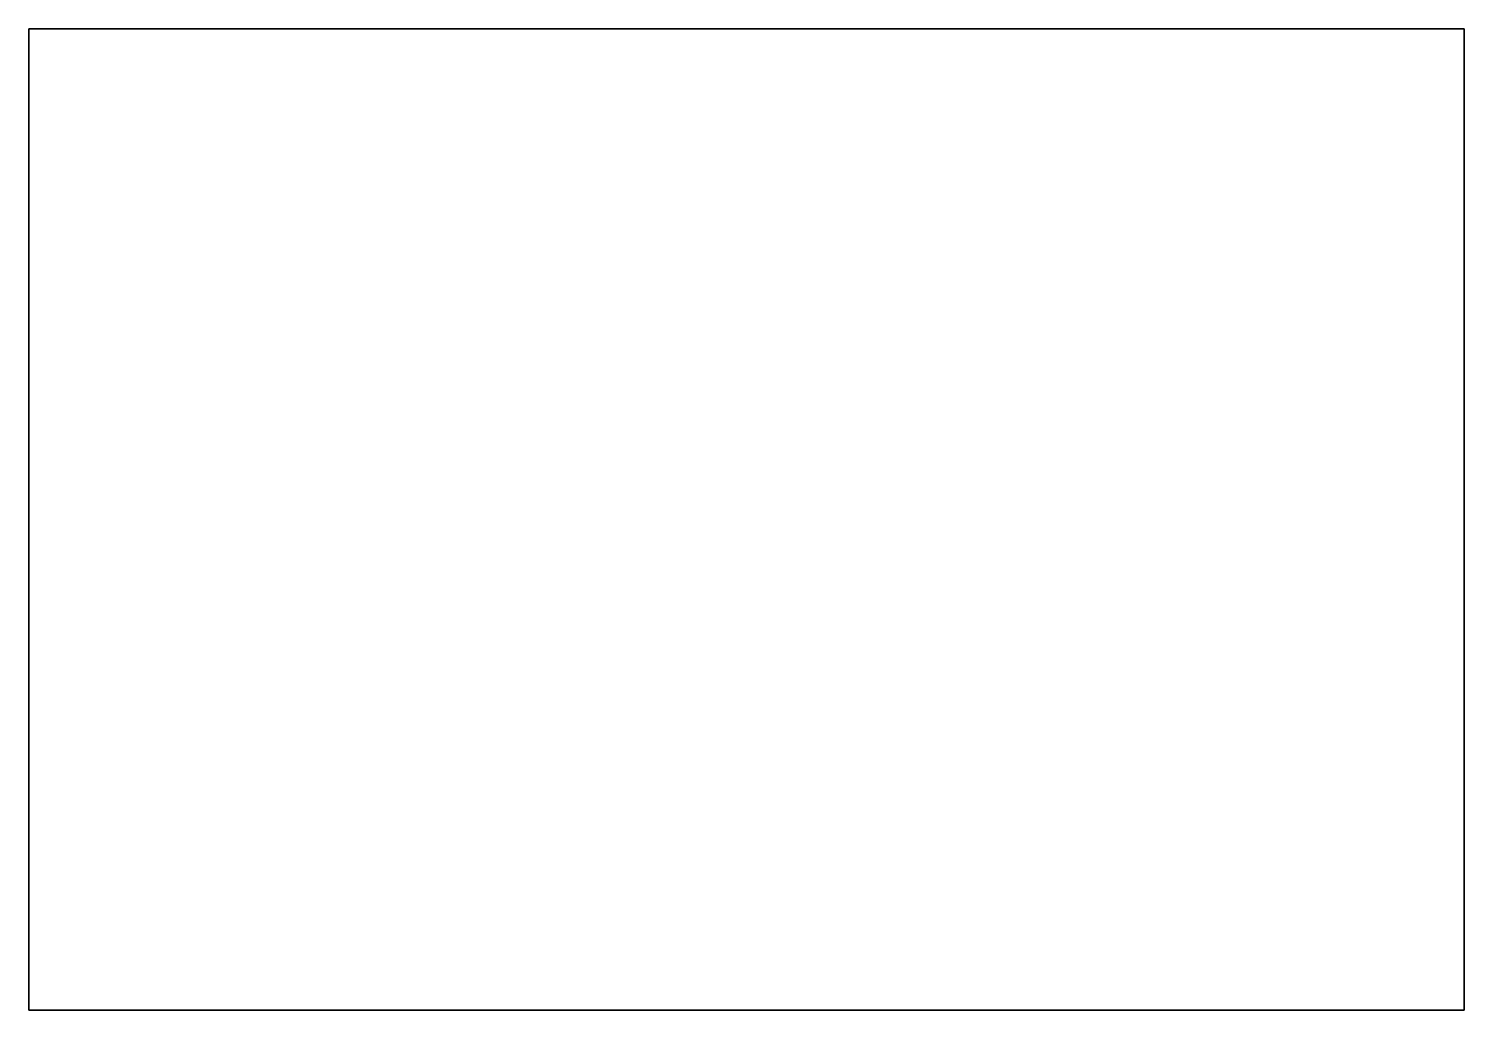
# Model space of a CAD drawing. Header units: inches. Extents: x 0 to 658, y 0 to 450.
import ezdxf

# ---------------------------------------------------------------- set-up
doc = ezdxf.new("R2010")
doc.units = ezdxf.units.IN
doc.header["$MEASUREMENT"] = 0
doc.layers.add('SIMUMAK Visible (ISO)', color=7, linetype='Continuous', lineweight=35)

# ---------------------------------------------------------------- blocks, each defined once
blk = doc.blocks.new('AMB-04-TDEIN01_Sheet_13_AMB-04-TDEIN01')
at = {"layer": 'SIMUMAK Visible (ISO)'}
for p, q in [((-329, 225), (329, 225)), ((-329, -225), (-329, 225)), ((329, 225), (329, -225)), ((329, -225), (-329, -225))]:
    blk.add_line(p, q, dxfattribs=at)

msp = doc.modelspace()

# ---------------------------------------------------------------- block references
msp.add_blockref('AMB-04-TDEIN01_Sheet_13_AMB-04-TDEIN01', (329, 225))

doc.saveas('drawing.dxf')
